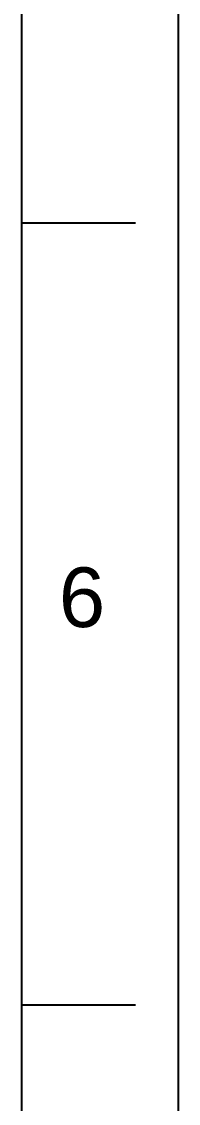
# Model space of a CAD drawing. Header units: millimetres. Extents: x 8883 to 11259, y -10160 to -6800.
# Drawn here: x 11179 to 11259, y -9330 to -8777 of the extents above; entities that cross this region are included whole.
import ezdxf

# ---------------------------------------------------------------- set-up
doc = ezdxf.new("R2010")
doc.units = ezdxf.units.MM
doc.layers.add('FORM', color=7, linetype='Continuous')
doc.styles.get("Standard").update_dxf_attribs({"font": 'arial.ttf'})

msp = doc.modelspace()

# ---------------------------------------------------------------- linework, layer by layer
at = {"layer": 'FORM', "color": 7, "linetype": 'Continuous'}
for p, q in [((11258.73, -6799.88), (11258.73, -10159.88)), ((11178.73, -10079.88), (11178.73, -6879.88)), ((11178.73, -8879.88), (11236.87, -8879.88)), ((11178.73, -9279.88), (11236.87, -9279.88))]:
    msp.add_line(p, q, dxfattribs=at)

# ---------------------------------------------------------------- texts
at = {"layer": 'FORM', "insert": (11209.55, -9071.65), "char_height": 30.5, "attachment_point": 5}
msp.add_mtext_dynamic_manual_height_columns('6', width=200, gutter_width=50, heights=[0], dxfattribs=at)

doc.saveas('drawing.dxf')
